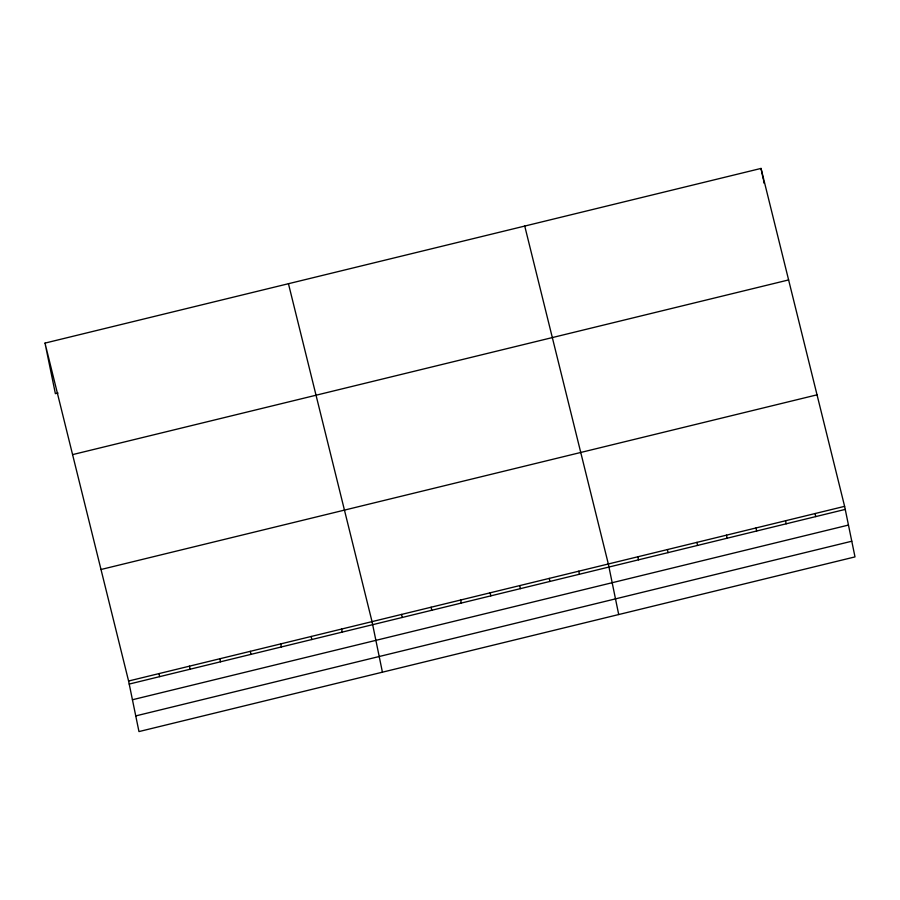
<?xml version="1.0" encoding="UTF-8"?>
<svg xmlns="http://www.w3.org/2000/svg" width="900" height="900" viewBox="0 0 900 900"><rect width="100%" height="100%" fill="white"/><g stroke="black" fill="none" stroke-linecap="round" stroke-linejoin="round"><path stroke-width="1.35" d="M45 343.103L761.029 168.424L844.616 506.34L855 556.898L138.971 731.576L128.588 681.019L45 343.103L55.384 393.66L58.027 393.019M72.585 454.613L788.614 279.934M101.002 569.498L817.031 394.83M128.588 681.019L844.616 506.34M129.218 684.067L845.246 509.4M132.435 699.75L848.464 525.071M135.754 715.905L851.783 541.226M524.745 226.069L608.332 563.985L618.705 614.543M288.45 283.714L372.037 621.619L382.421 672.188M761.029 168.424L763.268 179.314M763.538 180.63L764.066 183.24M815.085 513.54L815.715 516.6M785.554 520.751L786.173 523.811M756.011 527.951L756.641 531.011M726.48 535.163L727.099 538.222M696.938 542.363L697.567 545.423M667.406 549.574L668.036 552.634M637.864 556.774L638.494 559.834M578.79 571.185L579.42 574.245M549.259 578.396L549.889 581.445M519.727 585.596L520.346 588.656M490.185 592.808L490.815 595.856M460.654 600.008L461.272 603.067M431.111 607.219L431.741 610.268M401.58 614.419L402.21 617.479M341.606 629.044L342.236 632.104M311.175 636.469L311.805 639.529M280.744 643.894L281.374 646.954M250.312 651.319L250.942 654.379M219.881 658.744L220.511 661.804M189.45 666.169L190.08 669.229M159.019 673.594L159.649 676.643"/></g></svg>
